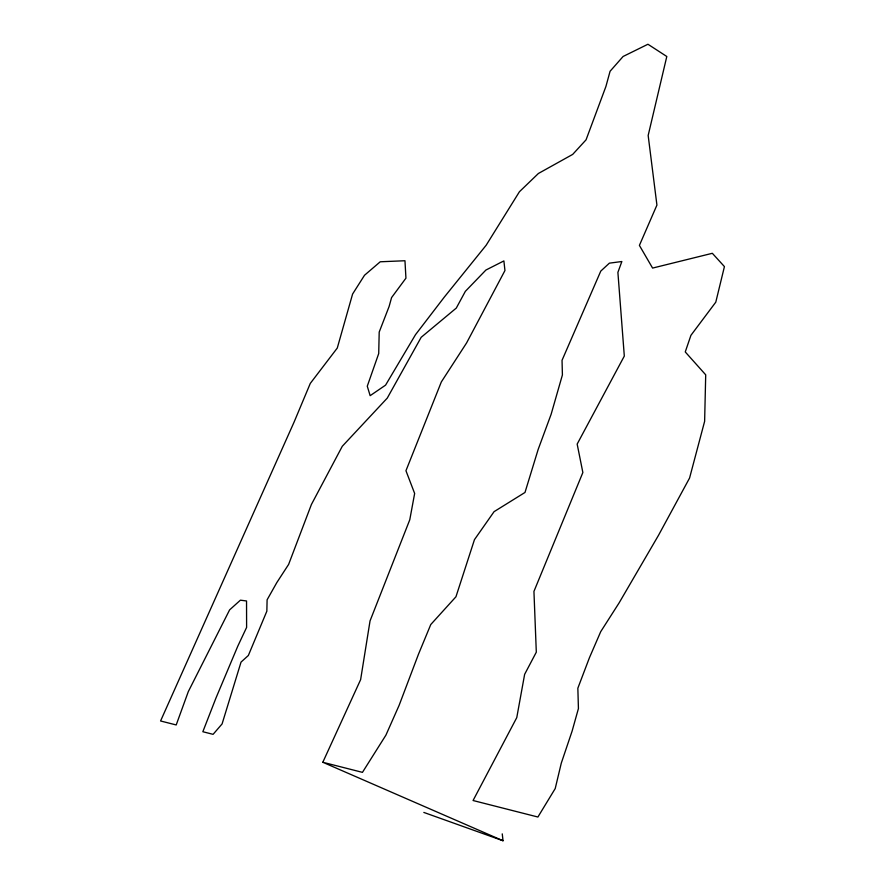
<?xml version="1.0" encoding="UTF-8"?>
<svg xmlns="http://www.w3.org/2000/svg" width="885" height="885" viewBox="0 0 885 885"><rect width="100%" height="100%" fill="white"/><g stroke="black" fill="none" stroke-linecap="round" stroke-linejoin="round"><path stroke-width="1.33" d="M322.815 762.273L360.626 679.636L370.041 620.905L409.777 519.772L414.645 493.454L405.949 470.731L441.338 381.922L466.594 342.926L504.948 270.544L503.886 260.92L485.92 270.036L465.344 291.353L456.295 308.069L421.183 337.296L387.265 398.106L342.274 446.294L311.42 504.472L288.621 564.42L276.817 582.584L267.104 599.82L266.85 611.181L248.353 655.486L241.03 662.102L222.08 723.941L213.097 734.34L202.842 731.729L216.051 697.811L237.833 646.072L246.605 627.421L246.539 600.97L240.399 600.185L229.613 609.876L188.295 691.639L176.203 724.948L160.572 720.976L294.074 422.112L310.292 383.415L337.273 348.059L352.595 294.041L364.509 275.268L380.24 261.783L404.965 260.743L405.938 278.167L391.579 297.581L389.112 306.476L379.2 332.085L378.714 353.558L367.275 386.192L370.151 395.672L385.572 385.141L415.496 334.685L444.37 297.028L486.175 245.222L519.44 191.724L538.412 173.471L572.706 154.388L586.058 139.83L605.904 86.509L610.075 71.276L623.095 56.485L647.942 44.25L666.803 56.496L648.163 135.471L656.924 205.088L639.401 245.399L652.588 268.078L712.336 253.298L724.428 266.595L715.788 302.161L690.919 335.338L685.255 351.942L705.71 374.82L704.626 421.337L689.57 478.044L658.54 535.248L619.135 602.851L600.716 631.669L589.432 657.732L577.85 688.198L578.425 708.542L572.119 731.065L561.278 763.169L555.216 788.557L537.903 817.021L473.066 800.516L516.763 717.624L524.639 674.326L536.31 652.168L533.943 591.401L582.861 472.524L577.164 444.082L624.312 356.08L617.896 272.381L621.856 261.517L609.389 263.155L600.782 271.087L562.041 360.306L562.406 374.941L551.134 414.269L538.168 449.425L524.993 492.458L494.073 511.663L474.46 539.651L455.952 596.767L430.774 624.533L418.494 654.192L399.146 705.268L385.904 735.158L362.452 772.362L322.815 762.273L503.034 840.75L502.249 833.869M423.827 812.43L503.034 840.75"/></g></svg>
